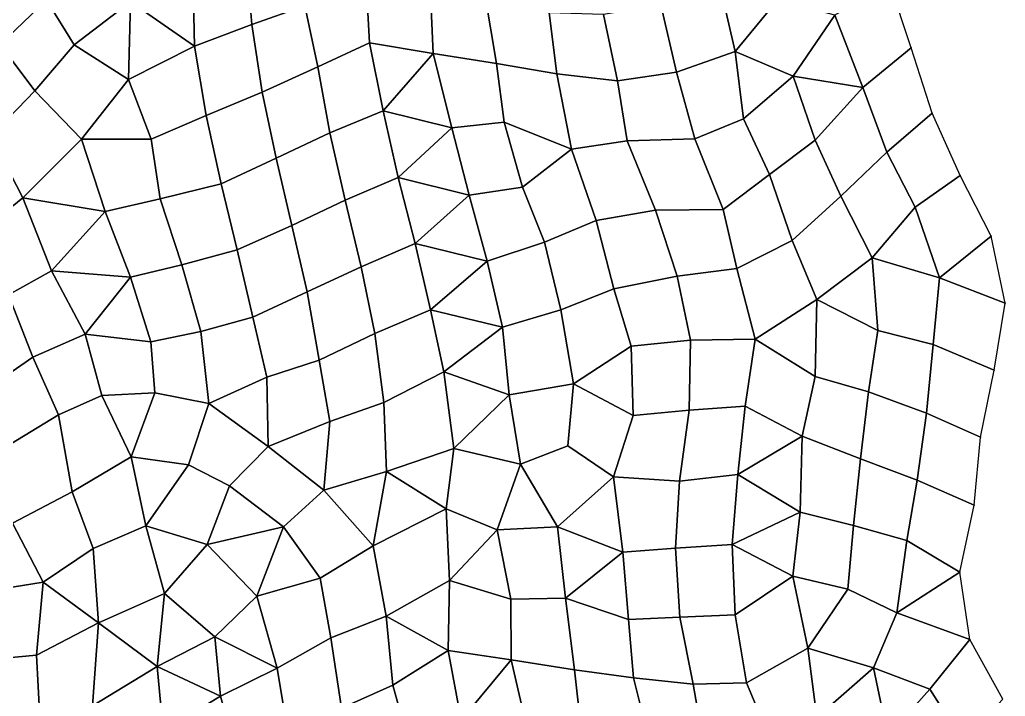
# Model space of a CAD drawing. Extents: x 727294 to 731543, y 8575035 to 8579824.
# Drawn here: x 730474.3 to 730762.7, y 8578782.5 to 8578980.5 of the extents above; entities that cross this region are included whole.
import ezdxf

# ---------------------------------------------------------------- set-up
doc = ezdxf.new("R2010")
doc.units = 0
for name, color, linetype in [('MESH_BOUND', 25, 'CONTINUOUS'), ('MESH_ELEMS', 250, 'CONTINUOUS'), ('MESH_NODES', 18, 'CONTINUOUS')]:
    doc.layers.add(name, color=color, linetype=linetype)

msp = doc.modelspace()

# ---------------------------------------------------------------- linework, layer by layer
at = {"layer": 'MESH_BOUND', "color": 25}
for points in [[(730735.12, 8578972.19, 38.01), (730728.89, 8578991.18, 36.17)], [(730741.29, 8578953.17, 38.17), (730735.12, 8578972.19, 38.01)], [(730749.48, 8578934.93, 38.17), (730741.29, 8578953.17, 38.17)], [(730758.55, 8578917.11, 38.17), (730749.48, 8578934.93, 38.17)], [(730762.66, 8578897.59, 38.17), (730758.55, 8578917.11, 38.17)], [(730759.43, 8578877.94, 38.17), (730762.66, 8578897.59, 38.17)], [(730755.38, 8578858.35, 38.17), (730759.43, 8578877.94, 38.17)], [(730753.56, 8578838.44, 38.17), (730755.38, 8578858.35, 38.17)], [(730749.38, 8578818.89, 38.17), (730753.56, 8578838.44, 38.17)], [(730752.27, 8578799.15, 38.17), (730749.38, 8578818.89, 38.17)], [(730761.97, 8578781.69, 38.17), (730752.27, 8578799.15, 38.17)]]:
    msp.add_polyline3d(points, dxfattribs=at)
at = {"layer": 'MESH_ELEMS', "color": 179}
for points in [[(730557.74, 8578984.48, 32.55), (730560.22, 8579003.75, 30.81), (730540.61, 8578999.08, 30.78), (730542.2, 8578979.11, 32.1)], [(730542.2, 8578979.11, 32.1), (730540.61, 8578999.08, 30.78), (730524.99, 8578995.07, 30.95), (730525.45, 8578972.71, 31.66)], [(730468.53, 8578973.18, 31.29), (730482.16, 8578986.23, 31.11), (730465.94, 8578997.47, 31.47), (730449.96, 8578982.62, 31.57)], [(730490.24, 8578973.13, 30.92), (730506.74, 8578985.74, 30.82), (730490.27, 8578996.55, 30.9), (730482.16, 8578986.23, 31.11)], [(730525.45, 8578972.71, 31.66), (730524.99, 8578995.07, 30.95), (730506.74, 8578985.74, 30.82), (730525.45, 8578972.71, 31.66)], [(730557.74, 8578984.48, 32.55), (730561.55, 8578966.67, 33.67), (730576.7, 8578973.68, 31.71), (730575.72, 8578991.5, 31.08)], [(730594.54, 8578988.28, 30.48), (730575.72, 8578991.5, 31.08), (730576.7, 8578973.68, 31.71), (730595.28, 8578970.54, 29.8)], [(730683.68, 8578971.13, 28.43), (730679.08, 8578991.09, 27.92), (730661.87, 8578984.78, 27.29), (730666.43, 8578965.1, 27.44)], [(730679.08, 8578991.09, 27.92), (730683.68, 8578971.13, 28.43), (730696.04, 8578986.24, 28.75), (730679.08, 8578991.09, 27.92)], [(730735.12, 8578972.19, 38.01), (730728.89, 8578991.18, 36.17), (730712.78, 8578981.82, 32.41), (730720.98, 8578960.61, 33.91)], [(730468.53, 8578973.18, 31.29), (730478.79, 8578959.7, 30.7), (730490.24, 8578973.13, 30.92), (730482.16, 8578986.23, 31.11)], [(730595.28, 8578970.54, 29.8), (730613.77, 8578967.61, 28.66), (730610.37, 8578988.07, 28.77), (730594.54, 8578988.28, 30.48)], [(730613.77, 8578967.61, 28.66), (730631.43, 8578964.66, 28.05), (730629.25, 8578982.43, 28.37), (730610.37, 8578988.07, 28.77)], [(730700.65, 8578963.93, 30.17), (730712.78, 8578981.82, 32.41), (730696.04, 8578986.24, 28.75), (730683.68, 8578971.13, 28.43)], [(730506.74, 8578985.74, 30.82), (730490.24, 8578973.13, 30.92), (730506.12, 8578962.93, 31.16), (730506.74, 8578985.74, 30.82)], [(730506.74, 8578985.74, 30.82), (730506.12, 8578962.93, 31.16), (730525.45, 8578972.71, 31.66), (730506.74, 8578985.74, 30.82)], [(730561.55, 8578966.67, 33.67), (730557.74, 8578984.48, 32.55), (730542.2, 8578979.11, 32.1), (730545.28, 8578959.29, 32.26)], [(730649.24, 8578962.58, 27.43), (730666.43, 8578965.1, 27.44), (730661.87, 8578984.78, 27.29), (730645.14, 8578981.98, 27.25)], [(730645.14, 8578981.98, 27.25), (730629.25, 8578982.43, 28.37), (730631.43, 8578964.66, 28.05), (730649.24, 8578962.58, 27.43)], [(730700.65, 8578963.93, 30.17), (730720.98, 8578960.61, 33.91), (730712.78, 8578981.82, 32.41), (730700.65, 8578963.93, 30.17)], [(730525.45, 8578972.71, 31.66), (730528.88, 8578952.43, 31.39), (730545.28, 8578959.29, 32.26), (730542.2, 8578979.11, 32.1)], [(730478.79, 8578959.7, 30.7), (730468.53, 8578973.18, 31.29), (730456.18, 8578961.52, 31.38), (730465.87, 8578946.43, 30.67)], [(730492.38, 8578945.56, 30.28), (730506.12, 8578962.93, 31.16), (730490.24, 8578973.13, 30.92), (730478.79, 8578959.7, 30.7)], [(730528.88, 8578952.43, 31.39), (730525.45, 8578972.71, 31.66), (730506.12, 8578962.93, 31.16), (730512.84, 8578945.48, 30.21)], [(730580.71, 8578953.84, 31.15), (730576.7, 8578973.68, 31.71), (730561.55, 8578966.67, 33.67), (730565.07, 8578947.33, 33.44)], [(730595.28, 8578970.54, 29.8), (730576.7, 8578973.68, 31.71), (730580.71, 8578953.84, 31.15), (730595.28, 8578970.54, 29.8)], [(730741.29, 8578953.17, 38.17), (730735.12, 8578972.19, 38.01), (730720.98, 8578960.61, 33.91), (730727.96, 8578941.68, 34.15)], [(730595.28, 8578970.54, 29.8), (730580.71, 8578953.84, 31.15), (730600.77, 8578948.84, 29.79), (730595.28, 8578970.54, 29.8)], [(730613.77, 8578967.61, 28.66), (730595.28, 8578970.54, 29.8), (730600.77, 8578948.84, 29.79), (730616.04, 8578950.48, 27.55)], [(730666.43, 8578965.1, 27.44), (730671.8, 8578945.62, 28.8), (730686.05, 8578951.46, 29.18), (730683.68, 8578971.13, 28.43)], [(730700.65, 8578963.93, 30.17), (730683.68, 8578971.13, 28.43), (730686.05, 8578951.46, 29.18), (730700.65, 8578963.93, 30.17)], [(730565.07, 8578947.33, 33.44), (730561.55, 8578966.67, 33.67), (730545.28, 8578959.29, 32.26), (730549.35, 8578939.98, 30.04)], [(730631.43, 8578964.66, 28.05), (730613.77, 8578967.61, 28.66), (730616.04, 8578950.48, 27.55), (730635.8, 8578942.6, 27.47)], [(730492.38, 8578945.56, 30.28), (730512.84, 8578945.48, 30.21), (730506.12, 8578962.93, 31.16), (730492.38, 8578945.56, 30.28)], [(730649.24, 8578962.58, 27.43), (730631.43, 8578964.66, 28.05), (730635.8, 8578942.6, 27.47), (730652.09, 8578945.06, 27.77)], [(730666.43, 8578965.1, 27.44), (730649.24, 8578962.58, 27.43), (730652.09, 8578945.06, 27.77), (730671.8, 8578945.62, 28.8)], [(730707.08, 8578945.18, 32.02), (730700.65, 8578963.93, 30.17), (730686.05, 8578951.46, 29.18), (730693.64, 8578935.19, 30.1)], [(730707.08, 8578945.18, 32.02), (730720.98, 8578960.61, 33.91), (730700.65, 8578963.93, 30.17), (730707.08, 8578945.18, 32.02)], [(730727.96, 8578941.68, 34.15), (730720.98, 8578960.61, 33.91), (730707.08, 8578945.18, 32.02), (730714.54, 8578928.88, 32.09)], [(730492.38, 8578945.56, 30.28), (730478.79, 8578959.7, 30.7), (730465.87, 8578946.43, 30.67), (730475.29, 8578928.32, 29.87)], [(730549.35, 8578939.98, 30.04), (730545.28, 8578959.29, 32.26), (730528.88, 8578952.43, 31.39), (730533.24, 8578932.48, 30.25)], [(730533.24, 8578932.48, 30.25), (730528.88, 8578952.43, 31.39), (730512.84, 8578945.48, 30.21), (730515.43, 8578928.07, 28.93)], [(730585.07, 8578934.35, 28.61), (730580.71, 8578953.84, 31.15), (730565.07, 8578947.33, 33.44), (730569.54, 8578927.71, 29.46)], [(730580.71, 8578953.84, 31.15), (730585.07, 8578934.35, 28.61), (730600.77, 8578948.84, 29.79), (730580.71, 8578953.84, 31.15)], [(730693.64, 8578935.19, 30.1), (730686.05, 8578951.46, 29.18), (730671.8, 8578945.62, 28.8), (730680.08, 8578924.94, 30.3)], [(730749.48, 8578934.93, 38.17), (730741.29, 8578953.17, 38.17), (730727.96, 8578941.68, 34.15), (730736.3, 8578925.6, 33.89)], [(730600.77, 8578948.84, 29.79), (730585.07, 8578934.35, 28.61), (730605.81, 8578929.15, 27.64), (730600.77, 8578948.84, 29.79)], [(730605.81, 8578929.15, 27.64), (730621.4, 8578931.48, 27.56), (730616.04, 8578950.48, 27.55), (730600.77, 8578948.84, 29.79)], [(730621.4, 8578931.48, 27.56), (730635.8, 8578942.6, 27.47), (730616.04, 8578950.48, 27.55), (730621.4, 8578931.48, 27.56)], [(730451.55, 8578934.18, 30.72), (730461.64, 8578917.35, 29.37), (730475.29, 8578928.32, 29.87), (730465.87, 8578946.43, 30.67)], [(730549.35, 8578939.98, 30.04), (730553.91, 8578920.3, 27.55), (730569.54, 8578927.71, 29.46), (730565.07, 8578947.33, 33.44)], [(730660.29, 8578924.76, 28.68), (730680.08, 8578924.94, 30.3), (730671.8, 8578945.62, 28.8), (730652.09, 8578945.06, 27.77)], [(730499.33, 8578924.36, 29.1), (730492.38, 8578945.56, 30.28), (730475.29, 8578928.32, 29.87), (730499.33, 8578924.36, 29.1)], [(730499.33, 8578924.36, 29.1), (730515.43, 8578928.07, 28.93), (730512.84, 8578945.48, 30.21), (730492.38, 8578945.56, 30.28)], [(730643, 8578921.7, 28.66), (730660.29, 8578924.76, 28.68), (730652.09, 8578945.06, 27.77), (730635.8, 8578942.6, 27.47)], [(730714.54, 8578928.88, 32.09), (730707.08, 8578945.18, 32.02), (730693.64, 8578935.19, 30.1), (730700.34, 8578915.91, 31.29)], [(730533.24, 8578932.48, 30.25), (730537.94, 8578913.15, 28.01), (730553.91, 8578920.3, 27.55), (730549.35, 8578939.98, 30.04)], [(730643, 8578921.7, 28.66), (730635.8, 8578942.6, 27.47), (730621.4, 8578931.48, 27.56), (730627.87, 8578915.36, 28.17)], [(730714.54, 8578928.88, 32.09), (730723.69, 8578910.81, 33.44), (730736.3, 8578925.6, 33.89), (730727.96, 8578941.68, 34.15)], [(730590.06, 8578914.97, 27.83), (730585.07, 8578934.35, 28.61), (730569.54, 8578927.71, 29.46), (730574.21, 8578908.19, 27.67)], [(730605.81, 8578929.15, 27.64), (730585.07, 8578934.35, 28.61), (730590.06, 8578914.97, 27.83), (730605.81, 8578929.15, 27.64)], [(730680.08, 8578924.94, 30.3), (730684.17, 8578907.66, 30.67), (730700.34, 8578915.91, 31.29), (730693.64, 8578935.19, 30.1)], [(730758.55, 8578917.11, 38.17), (730749.48, 8578934.93, 38.17), (730736.3, 8578925.6, 33.89), (730743.43, 8578904.94, 33.81)], [(730537.94, 8578913.15, 28.01), (730533.24, 8578932.48, 30.25), (730515.43, 8578928.07, 28.93), (730521.76, 8578908.76, 28.46)], [(730611.11, 8578909.79, 28.28), (730627.87, 8578915.36, 28.17), (730621.4, 8578931.48, 27.56), (730605.81, 8578929.15, 27.64)], [(730483.62, 8578907, 28.94), (730475.29, 8578928.32, 29.87), (730461.64, 8578917.35, 29.37), (730471.1, 8578899.96, 28.83)], [(730475.29, 8578928.32, 29.87), (730483.62, 8578907, 28.94), (730499.33, 8578924.36, 29.1), (730475.29, 8578928.32, 29.87)], [(730611.11, 8578909.79, 28.28), (730605.81, 8578929.15, 27.64), (730590.06, 8578914.97, 27.83), (730611.11, 8578909.79, 28.28)], [(730723.69, 8578910.81, 33.44), (730714.54, 8578928.88, 32.09), (730700.34, 8578915.91, 31.29), (730707.51, 8578898.61, 32.07)], [(730506.72, 8578905.18, 28.63), (730521.76, 8578908.76, 28.46), (730515.43, 8578928.07, 28.93), (730499.33, 8578924.36, 29.1)], [(730574.21, 8578908.19, 27.67), (730569.54, 8578927.71, 29.46), (730553.91, 8578920.3, 27.55), (730558.47, 8578900.85, 27.44)], [(730736.3, 8578925.6, 33.89), (730723.69, 8578910.81, 33.44), (730743.43, 8578904.94, 33.81), (730736.3, 8578925.6, 33.89)], [(730499.33, 8578924.36, 29.1), (730483.62, 8578907, 28.94), (730506.72, 8578905.18, 28.63), (730499.33, 8578924.36, 29.1)], [(730648.14, 8578901.73, 29.22), (730666.66, 8578905.42, 29.64), (730660.29, 8578924.76, 28.68), (730643, 8578921.7, 28.66)], [(730680.08, 8578924.94, 30.3), (730660.29, 8578924.76, 28.68), (730666.66, 8578905.42, 29.64), (730684.17, 8578907.66, 30.67)], [(730558.47, 8578900.85, 27.44), (730553.91, 8578920.3, 27.55), (730537.94, 8578913.15, 28.01), (730542.5, 8578893.48, 27.8)], [(730648.14, 8578901.73, 29.22), (730643, 8578921.7, 28.66), (730627.87, 8578915.36, 28.17), (730632.66, 8578895.6, 29.06)], [(730743.43, 8578904.94, 33.81), (730762.66, 8578897.59, 38.17), (730758.55, 8578917.11, 38.17), (730743.43, 8578904.94, 33.81)], [(730594.53, 8578895.58, 28.07), (730590.06, 8578914.97, 27.83), (730574.21, 8578908.19, 27.67), (730578.2, 8578888.72, 28.16)], [(730611.11, 8578909.79, 28.28), (730590.06, 8578914.97, 27.83), (730594.53, 8578895.58, 28.07), (730611.11, 8578909.79, 28.28)], [(730615.6, 8578890.49, 28.76), (730632.66, 8578895.6, 29.06), (730627.87, 8578915.36, 28.17), (730611.11, 8578909.79, 28.28)], [(730707.51, 8578898.61, 32.07), (730700.34, 8578915.91, 31.29), (730684.17, 8578907.66, 30.67), (730689.44, 8578887, 31.01)], [(730521.76, 8578908.76, 28.46), (730527.29, 8578889.25, 28.47), (730542.5, 8578893.48, 27.8), (730537.94, 8578913.15, 28.01)], [(730512.7, 8578886.24, 28.69), (730527.29, 8578889.25, 28.47), (730521.76, 8578908.76, 28.46), (730506.72, 8578905.18, 28.63)], [(730578.2, 8578888.72, 28.16), (730574.21, 8578908.19, 27.67), (730558.47, 8578900.85, 27.44), (730561.96, 8578880.91, 27.64)], [(730594.53, 8578895.58, 28.07), (730615.6, 8578890.49, 28.76), (730611.11, 8578909.79, 28.28), (730594.53, 8578895.58, 28.07)], [(730707.51, 8578898.61, 32.07), (730725.42, 8578889.51, 33.02), (730723.69, 8578910.81, 33.44), (730707.51, 8578898.61, 32.07)], [(730725.42, 8578889.51, 33.02), (730741.6, 8578885.46, 33.37), (730743.43, 8578904.94, 33.81), (730723.69, 8578910.81, 33.44)], [(730471.1, 8578899.96, 28.83), (730478.21, 8578881.75, 28.75), (730493.48, 8578888.51, 28.7), (730483.62, 8578907, 28.94)], [(730483.62, 8578907, 28.94), (730493.48, 8578888.51, 28.7), (730506.72, 8578905.18, 28.63), (730483.62, 8578907, 28.94)], [(730666.66, 8578905.42, 29.64), (730648.14, 8578901.73, 29.22), (730653.17, 8578885.01, 29.68), (730670.61, 8578886.76, 30.27)], [(730670.61, 8578886.76, 30.27), (730689.44, 8578887, 31.01), (730684.17, 8578907.66, 30.67), (730666.66, 8578905.42, 29.64)], [(730512.7, 8578886.24, 28.69), (730506.72, 8578905.18, 28.63), (730493.48, 8578888.51, 28.7), (730512.7, 8578886.24, 28.69)], [(730762.66, 8578897.59, 38.17), (730743.43, 8578904.94, 33.81), (730741.6, 8578885.46, 33.37), (730759.43, 8578877.94, 38.17)], [(730454.63, 8578892.61, 28.97), (730465.3, 8578872.92, 28.74), (730478.21, 8578881.75, 28.75), (730471.1, 8578899.96, 28.83)], [(730561.96, 8578880.91, 27.64), (730558.47, 8578900.85, 27.44), (730542.5, 8578893.48, 27.8), (730546.63, 8578875.9, 27.66)], [(730632.66, 8578895.6, 29.06), (730636.36, 8578873.96, 29.71), (730653.17, 8578885.01, 29.68), (730648.14, 8578901.73, 29.22)], [(730707.51, 8578898.61, 32.07), (730689.44, 8578887, 31.01), (730707.05, 8578876.06, 32.35), (730707.51, 8578898.61, 32.07)], [(730707.05, 8578876.06, 32.35), (730722.64, 8578871.64, 33.17), (730725.42, 8578889.51, 33.02), (730707.51, 8578898.61, 32.07)], [(730578.2, 8578888.72, 28.16), (730580.86, 8578868.52, 28.37), (730598.4, 8578877.49, 28.8), (730594.53, 8578895.58, 28.07)], [(730594.53, 8578895.58, 28.07), (730598.4, 8578877.49, 28.8), (730615.6, 8578890.49, 28.76), (730594.53, 8578895.58, 28.07)], [(730617.48, 8578870.72, 29.25), (730636.36, 8578873.96, 29.71), (730632.66, 8578895.6, 29.06), (730615.6, 8578890.49, 28.76)], [(730527.29, 8578889.25, 28.47), (730529.66, 8578868.15, 28.17), (730546.63, 8578875.9, 27.66), (730542.5, 8578893.48, 27.8)], [(730478.21, 8578881.75, 28.75), (730485.65, 8578864.89, 29.27), (730498.32, 8578870.53, 28.89), (730493.48, 8578888.51, 28.7)], [(730512.7, 8578886.24, 28.69), (730493.48, 8578888.51, 28.7), (730498.32, 8578870.53, 28.89), (730513.82, 8578871.36, 28.52)], [(730527.29, 8578889.25, 28.47), (730512.7, 8578886.24, 28.69), (730513.82, 8578871.36, 28.52), (730529.66, 8578868.15, 28.17)], [(730580.86, 8578868.52, 28.37), (730578.2, 8578888.72, 28.16), (730561.96, 8578880.91, 27.64), (730565.09, 8578862.94, 28.22)], [(730617.48, 8578870.72, 29.25), (730615.6, 8578890.49, 28.76), (730598.4, 8578877.49, 28.8), (730617.48, 8578870.72, 29.25)], [(730722.64, 8578871.64, 33.17), (730739.59, 8578865.34, 33.51), (730741.6, 8578885.46, 33.37), (730725.42, 8578889.51, 33.02)], [(730670.16, 8578866.25, 30.82), (730670.61, 8578886.76, 30.27), (730653.17, 8578885.01, 29.68), (730653.83, 8578864.66, 29.92)], [(730686.57, 8578867.42, 30.9), (730689.44, 8578887, 31.01), (730670.61, 8578886.76, 30.27), (730670.16, 8578866.25, 30.82)], [(730707.05, 8578876.06, 32.35), (730689.44, 8578887, 31.01), (730686.57, 8578867.42, 30.9), (730703.21, 8578858.66, 32.29)], [(730759.43, 8578877.94, 38.17), (730741.6, 8578885.46, 33.37), (730739.59, 8578865.34, 33.51), (730755.38, 8578858.35, 38.17)], [(730653.83, 8578864.66, 29.92), (730653.17, 8578885.01, 29.68), (730636.36, 8578873.96, 29.71), (730653.83, 8578864.66, 29.92)], [(730485.65, 8578864.89, 29.27), (730478.21, 8578881.75, 28.75), (730465.3, 8578872.92, 28.74), (730469.66, 8578855.11, 28.93)], [(730565.09, 8578862.94, 28.22), (730561.96, 8578880.91, 27.64), (730546.63, 8578875.9, 27.66), (730547.01, 8578855.65, 27.91)], [(730601.31, 8578855.01, 28.94), (730598.4, 8578877.49, 28.8), (730580.86, 8578868.52, 28.37), (730581.63, 8578848.34, 28.77)], [(730598.4, 8578877.49, 28.8), (730601.31, 8578855.01, 28.94), (730617.48, 8578870.72, 29.25), (730598.4, 8578877.49, 28.8)], [(730547.01, 8578855.65, 27.91), (730546.63, 8578875.9, 27.66), (730529.66, 8578868.15, 28.17), (730547.01, 8578855.65, 27.91)], [(730634.67, 8578855.83, 29.96), (730636.36, 8578873.96, 29.71), (730617.48, 8578870.72, 29.25), (730620.83, 8578850.48, 29.62)], [(730653.83, 8578864.66, 29.92), (730636.36, 8578873.96, 29.71), (730634.67, 8578855.83, 29.96), (730648.08, 8578846.72, 30.47)], [(730722.64, 8578871.64, 33.17), (730707.05, 8578876.06, 32.35), (730703.21, 8578858.66, 32.29), (730720.27, 8578852.02, 33.05)], [(730498.32, 8578870.53, 28.89), (730506.98, 8578852.63, 28.59), (730513.82, 8578871.36, 28.52), (730498.32, 8578870.53, 28.89)], [(730523.74, 8578850.24, 28.39), (730529.66, 8578868.15, 28.17), (730513.82, 8578871.36, 28.52), (730506.98, 8578852.63, 28.59)], [(730620.83, 8578850.48, 29.62), (730617.48, 8578870.72, 29.25), (730601.31, 8578855.01, 28.94), (730620.83, 8578850.48, 29.62)], [(730739.59, 8578865.34, 33.51), (730722.64, 8578871.64, 33.17), (730720.27, 8578852.02, 33.05), (730736.91, 8578845.77, 33.63)], [(730506.98, 8578852.63, 28.59), (730498.32, 8578870.53, 28.89), (730485.65, 8578864.89, 29.27), (730489.66, 8578842.32, 28.86)], [(730535.69, 8578844.11, 28.03), (730547.01, 8578855.65, 27.91), (730529.66, 8578868.15, 28.17), (730523.74, 8578850.24, 28.39)], [(730565.09, 8578862.94, 28.22), (730563.33, 8578842.89, 28.55), (730581.63, 8578848.34, 28.77), (730580.86, 8578868.52, 28.37)], [(730489.66, 8578842.32, 28.86), (730485.65, 8578864.89, 29.27), (730469.66, 8578855.11, 28.93), (730472.19, 8578833.19, 29)], [(730667.33, 8578845.5, 31.13), (730670.16, 8578866.25, 30.82), (730653.83, 8578864.66, 29.92), (730648.08, 8578846.72, 30.47)], [(730684.43, 8578847.42, 31.18), (730686.57, 8578867.42, 30.9), (730670.16, 8578866.25, 30.82), (730667.33, 8578845.5, 31.13)], [(730684.43, 8578847.42, 31.18), (730703.21, 8578858.66, 32.29), (730686.57, 8578867.42, 30.9), (730684.43, 8578847.42, 31.18)], [(730755.38, 8578858.35, 38.17), (730739.59, 8578865.34, 33.51), (730736.91, 8578845.77, 33.63), (730753.56, 8578838.44, 38.17)], [(730563.33, 8578842.89, 28.55), (730565.09, 8578862.94, 28.22), (730547.01, 8578855.65, 27.91), (730563.33, 8578842.89, 28.55)], [(730702.61, 8578836.36, 32.57), (730703.21, 8578858.66, 32.29), (730684.43, 8578847.42, 31.18), (730702.61, 8578836.36, 32.57)], [(730702.61, 8578836.36, 32.57), (730718.26, 8578832.53, 33.3), (730720.27, 8578852.02, 33.05), (730703.21, 8578858.66, 32.29)], [(730551.54, 8578832.11, 28.58), (730563.33, 8578842.89, 28.55), (730547.01, 8578855.65, 27.91), (730535.69, 8578844.11, 28.03)], [(730599.11, 8578837.39, 29.2), (730601.31, 8578855.01, 28.94), (730581.63, 8578848.34, 28.77), (730599.11, 8578837.39, 29.2)], [(730599.11, 8578837.39, 29.2), (730614.06, 8578831.2, 30.01), (730620.83, 8578850.48, 29.62), (730601.31, 8578855.01, 28.94)], [(730634.67, 8578855.83, 29.96), (730620.83, 8578850.48, 29.62), (730631.66, 8578832.15, 30.35), (730648.08, 8578846.72, 30.47)], [(730511.21, 8578832.42, 28.15), (730506.98, 8578852.63, 28.59), (730489.66, 8578842.32, 28.86), (730495.86, 8578825.78, 28.3)], [(730506.98, 8578852.63, 28.59), (730511.21, 8578832.42, 28.15), (730523.74, 8578850.24, 28.39), (730506.98, 8578852.63, 28.59)], [(730614.06, 8578831.2, 30.01), (730631.66, 8578832.15, 30.35), (730620.83, 8578850.48, 29.62), (730614.06, 8578831.2, 30.01)], [(730718.26, 8578832.53, 33.3), (730733.83, 8578828.13, 33.97), (730736.91, 8578845.77, 33.63), (730720.27, 8578852.02, 33.05)], [(730523.74, 8578850.24, 28.39), (730511.21, 8578832.42, 28.15), (730529.19, 8578826.94, 27.78), (730535.69, 8578844.11, 28.03)], [(730577.71, 8578826.6, 28.98), (730581.63, 8578848.34, 28.77), (730563.33, 8578842.89, 28.55), (730577.71, 8578826.6, 28.98)], [(730581.63, 8578848.34, 28.77), (730577.71, 8578826.6, 28.98), (730599.11, 8578837.39, 29.2), (730581.63, 8578848.34, 28.77)], [(730650.82, 8578824.71, 31.04), (730648.08, 8578846.72, 30.47), (730631.66, 8578832.15, 30.35), (730650.82, 8578824.71, 31.04)], [(730666.2, 8578825.88, 31.32), (730667.33, 8578845.5, 31.13), (730648.08, 8578846.72, 30.47), (730650.82, 8578824.71, 31.04)], [(730682.78, 8578826.98, 31.47), (730684.43, 8578847.42, 31.18), (730667.33, 8578845.5, 31.13), (730666.2, 8578825.88, 31.32)], [(730684.43, 8578847.42, 31.18), (730682.78, 8578826.98, 31.47), (730702.61, 8578836.36, 32.57), (730684.43, 8578847.42, 31.18)], [(730733.83, 8578828.13, 33.97), (730749.38, 8578818.89, 38.17), (730753.56, 8578838.44, 38.17), (730736.91, 8578845.77, 33.63)], [(730472.19, 8578833.19, 29), (730481.16, 8578815.9, 28.28), (730495.86, 8578825.78, 28.3), (730489.66, 8578842.32, 28.86)], [(730551.54, 8578832.11, 28.58), (730535.69, 8578844.11, 28.03), (730529.19, 8578826.94, 27.78), (730551.54, 8578832.11, 28.58)], [(730563.33, 8578842.89, 28.55), (730551.54, 8578832.11, 28.58), (730562.2, 8578817.14, 29.07), (730577.71, 8578826.6, 28.98)], [(730600.04, 8578816.41, 30.12), (730599.11, 8578837.39, 29.2), (730577.71, 8578826.6, 28.98), (730581.5, 8578805.96, 29.34)], [(730599.11, 8578837.39, 29.2), (730600.04, 8578816.41, 30.12), (730614.06, 8578831.2, 30.01), (730599.11, 8578837.39, 29.2)], [(730700.48, 8578817.73, 32.19), (730702.61, 8578836.36, 32.57), (730682.78, 8578826.98, 31.47), (730700.48, 8578817.73, 32.19)], [(730700.48, 8578817.73, 32.19), (730716.55, 8578813.87, 32.94), (730718.26, 8578832.53, 33.3), (730702.61, 8578836.36, 32.57)], [(730481.16, 8578815.9, 28.28), (730472.19, 8578833.19, 29), (730463.56, 8578813.06, 29.32), (730481.16, 8578815.9, 28.28)], [(730495.86, 8578825.78, 28.3), (730497.4, 8578804, 27.66), (730516.71, 8578812.65, 27.61), (730511.21, 8578832.42, 28.15)], [(730516.71, 8578812.65, 27.61), (730529.19, 8578826.94, 27.78), (730511.21, 8578832.42, 28.15), (730516.71, 8578812.65, 27.61)], [(730551.54, 8578832.11, 28.58), (730529.19, 8578826.94, 27.78), (730543.75, 8578811.79, 28.62), (730551.54, 8578832.11, 28.58)], [(730562.2, 8578817.14, 29.07), (730551.54, 8578832.11, 28.58), (730543.75, 8578811.79, 28.62), (730562.2, 8578817.14, 29.07)], [(730600.04, 8578816.41, 30.12), (730618.03, 8578810.91, 30.37), (730614.06, 8578831.2, 30.01), (730600.04, 8578816.41, 30.12)], [(730618.03, 8578810.91, 30.37), (730633.96, 8578811.21, 30.99), (730631.66, 8578832.15, 30.35), (730614.06, 8578831.2, 30.01)], [(730631.66, 8578832.15, 30.35), (730633.96, 8578811.21, 30.99), (730650.82, 8578824.71, 31.04), (730631.66, 8578832.15, 30.35)], [(730733.83, 8578828.13, 33.97), (730718.26, 8578832.53, 33.3), (730716.55, 8578813.87, 32.94), (730730.91, 8578806.92, 33.49)], [(730749.38, 8578818.89, 38.17), (730733.83, 8578828.13, 33.97), (730730.91, 8578806.92, 33.49), (730749.38, 8578818.89, 38.17)], [(730495.86, 8578825.78, 28.3), (730481.16, 8578815.9, 28.28), (730497.4, 8578804, 27.66), (730495.86, 8578825.78, 28.3)], [(730516.71, 8578812.65, 27.61), (730531.41, 8578799.94, 28.85), (730543.75, 8578811.79, 28.62), (730529.19, 8578826.94, 27.78)], [(730581.5, 8578805.96, 29.34), (730577.71, 8578826.6, 28.98), (730562.2, 8578817.14, 29.07), (730565.31, 8578799.64, 29.03)], [(730633.96, 8578811.21, 30.99), (730652.48, 8578805.01, 31.2), (730650.82, 8578824.71, 31.04), (730633.96, 8578811.21, 30.99)], [(730652.48, 8578805.01, 31.2), (730667.47, 8578805.68, 31.73), (730666.2, 8578825.88, 31.32), (730650.82, 8578824.71, 31.04)], [(730683.65, 8578806.4, 32), (730682.78, 8578826.98, 31.47), (730666.2, 8578825.88, 31.32), (730667.47, 8578805.68, 31.73)], [(730682.78, 8578826.98, 31.47), (730683.65, 8578806.4, 32), (730700.48, 8578817.73, 32.19), (730682.78, 8578826.98, 31.47)], [(730749.38, 8578818.89, 38.17), (730730.91, 8578806.92, 33.49), (730752.27, 8578799.15, 38.17), (730749.38, 8578818.89, 38.17)], [(730479.27, 8578794.53, 28.44), (730481.16, 8578815.9, 28.28), (730463.56, 8578813.06, 29.32), (730464.41, 8578793.21, 28.78)], [(730481.16, 8578815.9, 28.28), (730479.27, 8578794.53, 28.44), (730497.4, 8578804, 27.66), (730481.16, 8578815.9, 28.28)], [(730565.31, 8578799.64, 29.03), (730562.2, 8578817.14, 29.07), (730543.75, 8578811.79, 28.62), (730549.67, 8578790.74, 28.88)], [(730600.04, 8578816.41, 30.12), (730581.5, 8578805.96, 29.34), (730599.65, 8578795.91, 30.54), (730600.04, 8578816.41, 30.12)], [(730618.03, 8578810.91, 30.37), (730600.04, 8578816.41, 30.12), (730599.65, 8578795.91, 30.54), (730618.12, 8578793.2, 30.61)], [(730704.9, 8578796.66, 32.81), (730700.48, 8578817.73, 32.19), (730683.65, 8578806.4, 32), (730686.99, 8578786.47, 32.39)], [(730700.48, 8578817.73, 32.19), (730704.9, 8578796.66, 32.81), (730716.55, 8578813.87, 32.94), (730700.48, 8578817.73, 32.19)], [(730724.15, 8578790.9, 33.32), (730730.91, 8578806.92, 33.49), (730716.55, 8578813.87, 32.94), (730704.9, 8578796.66, 32.81)], [(730497.4, 8578804, 27.66), (730514.54, 8578791.22, 28.37), (730516.71, 8578812.65, 27.61), (730497.4, 8578804, 27.66)], [(730516.71, 8578812.65, 27.61), (730514.54, 8578791.22, 28.37), (730531.41, 8578799.94, 28.85), (730516.71, 8578812.65, 27.61)], [(730543.75, 8578811.79, 28.62), (730531.41, 8578799.94, 28.85), (730549.67, 8578790.74, 28.88), (730543.75, 8578811.79, 28.62)], [(730618.12, 8578793.2, 30.61), (730636.6, 8578790.25, 31.16), (730633.96, 8578811.21, 30.99), (730618.03, 8578810.91, 30.37)], [(730636.6, 8578790.25, 31.16), (730653.9, 8578787.9, 31.83), (730652.48, 8578805.01, 31.2), (730633.96, 8578811.21, 30.99)], [(730583.48, 8578785.84, 29.33), (730581.5, 8578805.96, 29.34), (730565.31, 8578799.64, 29.03), (730568.43, 8578779.11, 28.85)], [(730599.65, 8578795.91, 30.54), (730581.5, 8578805.96, 29.34), (730583.48, 8578785.84, 29.33), (730599.65, 8578795.91, 30.54)], [(730653.9, 8578787.9, 31.83), (730671.33, 8578786.09, 32.17), (730667.47, 8578805.68, 31.73), (730652.48, 8578805.01, 31.2)], [(730671.33, 8578786.09, 32.17), (730686.99, 8578786.47, 32.39), (730683.65, 8578806.4, 32), (730667.47, 8578805.68, 31.73)], [(730740.56, 8578784.6, 36.74), (730752.27, 8578799.15, 38.17), (730730.91, 8578806.92, 33.49), (730724.15, 8578790.9, 33.32)], [(730495.62, 8578779.72, 28.55), (730497.4, 8578804, 27.66), (730479.27, 8578794.53, 28.44), (730480.25, 8578776.28, 28.61)], [(730497.4, 8578804, 27.66), (730495.62, 8578779.72, 28.55), (730514.54, 8578791.22, 28.37), (730497.4, 8578804, 27.66)], [(730531.41, 8578799.94, 28.85), (730514.54, 8578791.22, 28.37), (730533.04, 8578782.55, 28.87), (730531.41, 8578799.94, 28.85)], [(730549.67, 8578790.74, 28.88), (730531.41, 8578799.94, 28.85), (730533.04, 8578782.55, 28.87), (730549.67, 8578790.74, 28.88)], [(730568.43, 8578779.11, 28.85), (730565.31, 8578799.64, 29.03), (730549.67, 8578790.74, 28.88), (730552.69, 8578772.57, 28.86)], [(730761.97, 8578781.69, 38.17), (730752.27, 8578799.15, 38.17), (730740.56, 8578784.6, 36.74), (730750.38, 8578769.33, 38.17)], [(730583.48, 8578785.84, 29.33), (730588.27, 8578768.51, 30.44), (730603.5, 8578775.52, 30.95), (730599.65, 8578795.91, 30.54)], [(730603.5, 8578775.52, 30.95), (730618.12, 8578793.2, 30.61), (730599.65, 8578795.91, 30.54), (730603.5, 8578775.52, 30.95)], [(730707.56, 8578776.31, 33.59), (730704.9, 8578796.66, 32.81), (730686.99, 8578786.47, 32.39), (730693.85, 8578770.05, 33.34)], [(730707.56, 8578776.31, 33.59), (730724.15, 8578790.9, 33.32), (730704.9, 8578796.66, 32.81), (730707.56, 8578776.31, 33.59)], [(730480.25, 8578776.28, 28.61), (730479.27, 8578794.53, 28.44), (730464.41, 8578793.21, 28.78), (730463.16, 8578772.87, 28.27)], [(730603.5, 8578775.52, 30.95), (730623.21, 8578771.29, 31.17), (730618.12, 8578793.2, 30.61), (730603.5, 8578775.52, 30.95)], [(730623.21, 8578771.29, 31.17), (730638.56, 8578772.84, 31.27), (730636.6, 8578790.25, 31.16), (730618.12, 8578793.2, 30.61)], [(730495.62, 8578779.72, 28.55), (730516.26, 8578772.41, 28.78), (730514.54, 8578791.22, 28.37), (730495.62, 8578779.72, 28.55)], [(730533.04, 8578782.55, 28.87), (730514.54, 8578791.22, 28.37), (730516.26, 8578772.41, 28.78), (730533.04, 8578782.55, 28.87)], [(730536.87, 8578768.81, 28.89), (730552.69, 8578772.57, 28.86), (730549.67, 8578790.74, 28.88), (730533.04, 8578782.55, 28.87)], [(730638.56, 8578772.84, 31.27), (730659.06, 8578767.31, 32.31), (730653.9, 8578787.9, 31.83), (730636.6, 8578790.25, 31.16)], [(730728.25, 8578770.86, 34.4), (730724.15, 8578790.9, 33.32), (730707.56, 8578776.31, 33.59), (730716.39, 8578760.24, 35.76)], [(730728.25, 8578770.86, 34.4), (730740.56, 8578784.6, 36.74), (730724.15, 8578790.9, 33.32), (730728.25, 8578770.86, 34.4)], [(730659.06, 8578767.31, 32.31), (730674.51, 8578768.17, 32.45), (730671.33, 8578786.09, 32.17), (730653.9, 8578787.9, 31.83)], [(730588.27, 8578768.51, 30.44), (730583.48, 8578785.84, 29.33), (730568.43, 8578779.11, 28.85), (730573.07, 8578758.87, 29.07)], [(730674.51, 8578768.17, 32.45), (730693.85, 8578770.05, 33.34), (730686.99, 8578786.47, 32.39), (730671.33, 8578786.09, 32.17)], [(730728.25, 8578770.86, 34.4), (730738.1, 8578758.42, 35.53), (730750.38, 8578769.33, 38.17), (730740.56, 8578784.6, 36.74)], [(730536.87, 8578768.81, 28.89), (730533.04, 8578782.55, 28.87), (730516.26, 8578772.41, 28.78), (730536.87, 8578768.81, 28.89)]]:
    msp.add_3dface(points, dxfattribs=at)
at = {"layer": 'MESH_NODES', "color": 18}
for p in [(730542.2, 8578979.11, 32.1), (730490.24, 8578973.13, 30.92), (730525.45, 8578972.71, 31.66), (730576.7, 8578973.68, 31.71), (730735.12, 8578972.19, 38.01), (730595.28, 8578970.54, 29.8), (730683.68, 8578971.13, 28.43), (730561.55, 8578966.67, 33.67), (730613.77, 8578967.61, 28.66), (730506.12, 8578962.93, 31.16), (730631.43, 8578964.66, 28.05), (730666.43, 8578965.1, 27.44), (730700.65, 8578963.93, 30.17), (730649.24, 8578962.58, 27.43), (730720.98, 8578960.61, 33.91), (730478.79, 8578959.7, 30.7), (730545.28, 8578959.29, 32.26), (730528.88, 8578952.43, 31.39), (730580.71, 8578953.84, 31.15), (730686.05, 8578951.46, 29.18), (730741.29, 8578953.17, 38.17), (730600.77, 8578948.84, 29.79), (730616.04, 8578950.48, 27.55), (730565.07, 8578947.33, 33.44), (730671.8, 8578945.62, 28.8), (730492.38, 8578945.56, 30.28), (730512.84, 8578945.48, 30.21), (730652.09, 8578945.06, 27.77), (730707.08, 8578945.18, 32.02), (730549.35, 8578939.98, 30.04), (730635.8, 8578942.6, 27.47), (730727.96, 8578941.68, 34.15), (730585.07, 8578934.35, 28.61), (730693.64, 8578935.19, 30.1), (730749.48, 8578934.93, 38.17), (730533.24, 8578932.48, 30.25), (730621.4, 8578931.48, 27.56), (730475.29, 8578928.32, 29.87), (730605.81, 8578929.15, 27.64), (730714.54, 8578928.88, 32.09), (730515.43, 8578928.07, 28.93), (730569.54, 8578927.71, 29.46), (730736.3, 8578925.6, 33.89), (730499.33, 8578924.36, 29.1), (730660.29, 8578924.76, 28.68), (730680.08, 8578924.94, 30.3), (730553.91, 8578920.3, 27.55), (730643, 8578921.7, 28.66), (730758.55, 8578917.11, 38.17), (730590.06, 8578914.97, 27.83), (730627.87, 8578915.36, 28.17), (730700.34, 8578915.91, 31.29), (730537.94, 8578913.15, 28.01), (730521.76, 8578908.76, 28.46), (730574.21, 8578908.19, 27.67), (730611.11, 8578909.79, 28.28), (730723.69, 8578910.81, 33.44), (730483.62, 8578907, 28.94), (730666.66, 8578905.42, 29.64), (730684.17, 8578907.66, 30.67), (730506.72, 8578905.18, 28.63), (730743.43, 8578904.94, 33.81), (730558.47, 8578900.85, 27.44), (730648.14, 8578901.73, 29.22), (730707.51, 8578898.61, 32.07), (730762.66, 8578897.59, 38.17), (730594.53, 8578895.58, 28.07), (730632.66, 8578895.6, 29.06), (730542.5, 8578893.48, 27.8), (730493.48, 8578888.51, 28.7), (730527.29, 8578889.25, 28.47), (730578.2, 8578888.72, 28.16), (730615.6, 8578890.49, 28.76), (730725.42, 8578889.51, 33.02), (730512.7, 8578886.24, 28.69), (730670.61, 8578886.76, 30.27), (730689.44, 8578887, 31.01), (730741.6, 8578885.46, 33.37), (730653.17, 8578885.01, 29.68), (730478.21, 8578881.75, 28.75), (730561.96, 8578880.91, 27.64), (730598.4, 8578877.49, 28.8), (730759.43, 8578877.94, 38.17), (730546.63, 8578875.9, 27.66), (730636.36, 8578873.96, 29.71), (730707.05, 8578876.06, 32.35), (730513.82, 8578871.36, 28.52), (730617.48, 8578870.72, 29.25), (730722.64, 8578871.64, 33.17), (730498.32, 8578870.53, 28.89), (730529.66, 8578868.15, 28.17), (730580.86, 8578868.52, 28.37), (730485.65, 8578864.89, 29.27), (730670.16, 8578866.25, 30.82), (730686.57, 8578867.42, 30.9), (730739.59, 8578865.34, 33.51), (730565.09, 8578862.94, 28.22), (730653.83, 8578864.66, 29.92), (730703.21, 8578858.66, 32.29), (730755.38, 8578858.35, 38.17), (730547.01, 8578855.65, 27.91), (730601.31, 8578855.01, 28.94), (730634.67, 8578855.83, 29.96), (730506.98, 8578852.63, 28.59), (730620.83, 8578850.48, 29.62), (730720.27, 8578852.02, 33.05), (730523.74, 8578850.24, 28.39), (730581.63, 8578848.34, 28.77), (730648.08, 8578846.72, 30.47), (730667.33, 8578845.5, 31.13), (730684.43, 8578847.42, 31.18), (730736.91, 8578845.77, 33.63), (730489.66, 8578842.32, 28.86), (730535.69, 8578844.11, 28.03), (730563.33, 8578842.89, 28.55), (730599.11, 8578837.39, 29.2), (730702.61, 8578836.36, 32.57), (730753.56, 8578838.44, 38.17), (730511.21, 8578832.42, 28.15), (730551.54, 8578832.11, 28.58), (730614.06, 8578831.2, 30.01), (730631.66, 8578832.15, 30.35), (730718.26, 8578832.53, 33.3), (730733.83, 8578828.13, 33.97), (730495.86, 8578825.78, 28.3), (730529.19, 8578826.94, 27.78), (730577.71, 8578826.6, 28.98), (730650.82, 8578824.71, 31.04), (730666.2, 8578825.88, 31.32), (730682.78, 8578826.98, 31.47), (730749.38, 8578818.89, 38.17), (730481.16, 8578815.9, 28.28), (730562.2, 8578817.14, 29.07), (730600.04, 8578816.41, 30.12), (730700.48, 8578817.73, 32.19), (730716.55, 8578813.87, 32.94), (730516.71, 8578812.65, 27.61), (730543.75, 8578811.79, 28.62), (730618.03, 8578810.91, 30.37), (730633.96, 8578811.21, 30.99), (730581.5, 8578805.96, 29.34), (730652.48, 8578805.01, 31.2), (730667.47, 8578805.68, 31.73), (730683.65, 8578806.4, 32), (730730.91, 8578806.92, 33.49), (730497.4, 8578804, 27.66), (730531.41, 8578799.94, 28.85), (730565.31, 8578799.64, 29.03), (730752.27, 8578799.15, 38.17), (730599.65, 8578795.91, 30.54), (730704.9, 8578796.66, 32.81), (730479.27, 8578794.53, 28.44), (730618.12, 8578793.2, 30.61), (730514.54, 8578791.22, 28.37), (730549.67, 8578790.74, 28.88), (730636.6, 8578790.25, 31.16), (730724.15, 8578790.9, 33.32), (730653.9, 8578787.9, 31.83), (730583.48, 8578785.84, 29.33), (730671.33, 8578786.09, 32.17), (730686.99, 8578786.47, 32.39), (730740.56, 8578784.6, 36.74), (730533.04, 8578782.55, 28.87)]:
    msp.add_point(p, dxfattribs=at)

doc.saveas('drawing.dxf')
